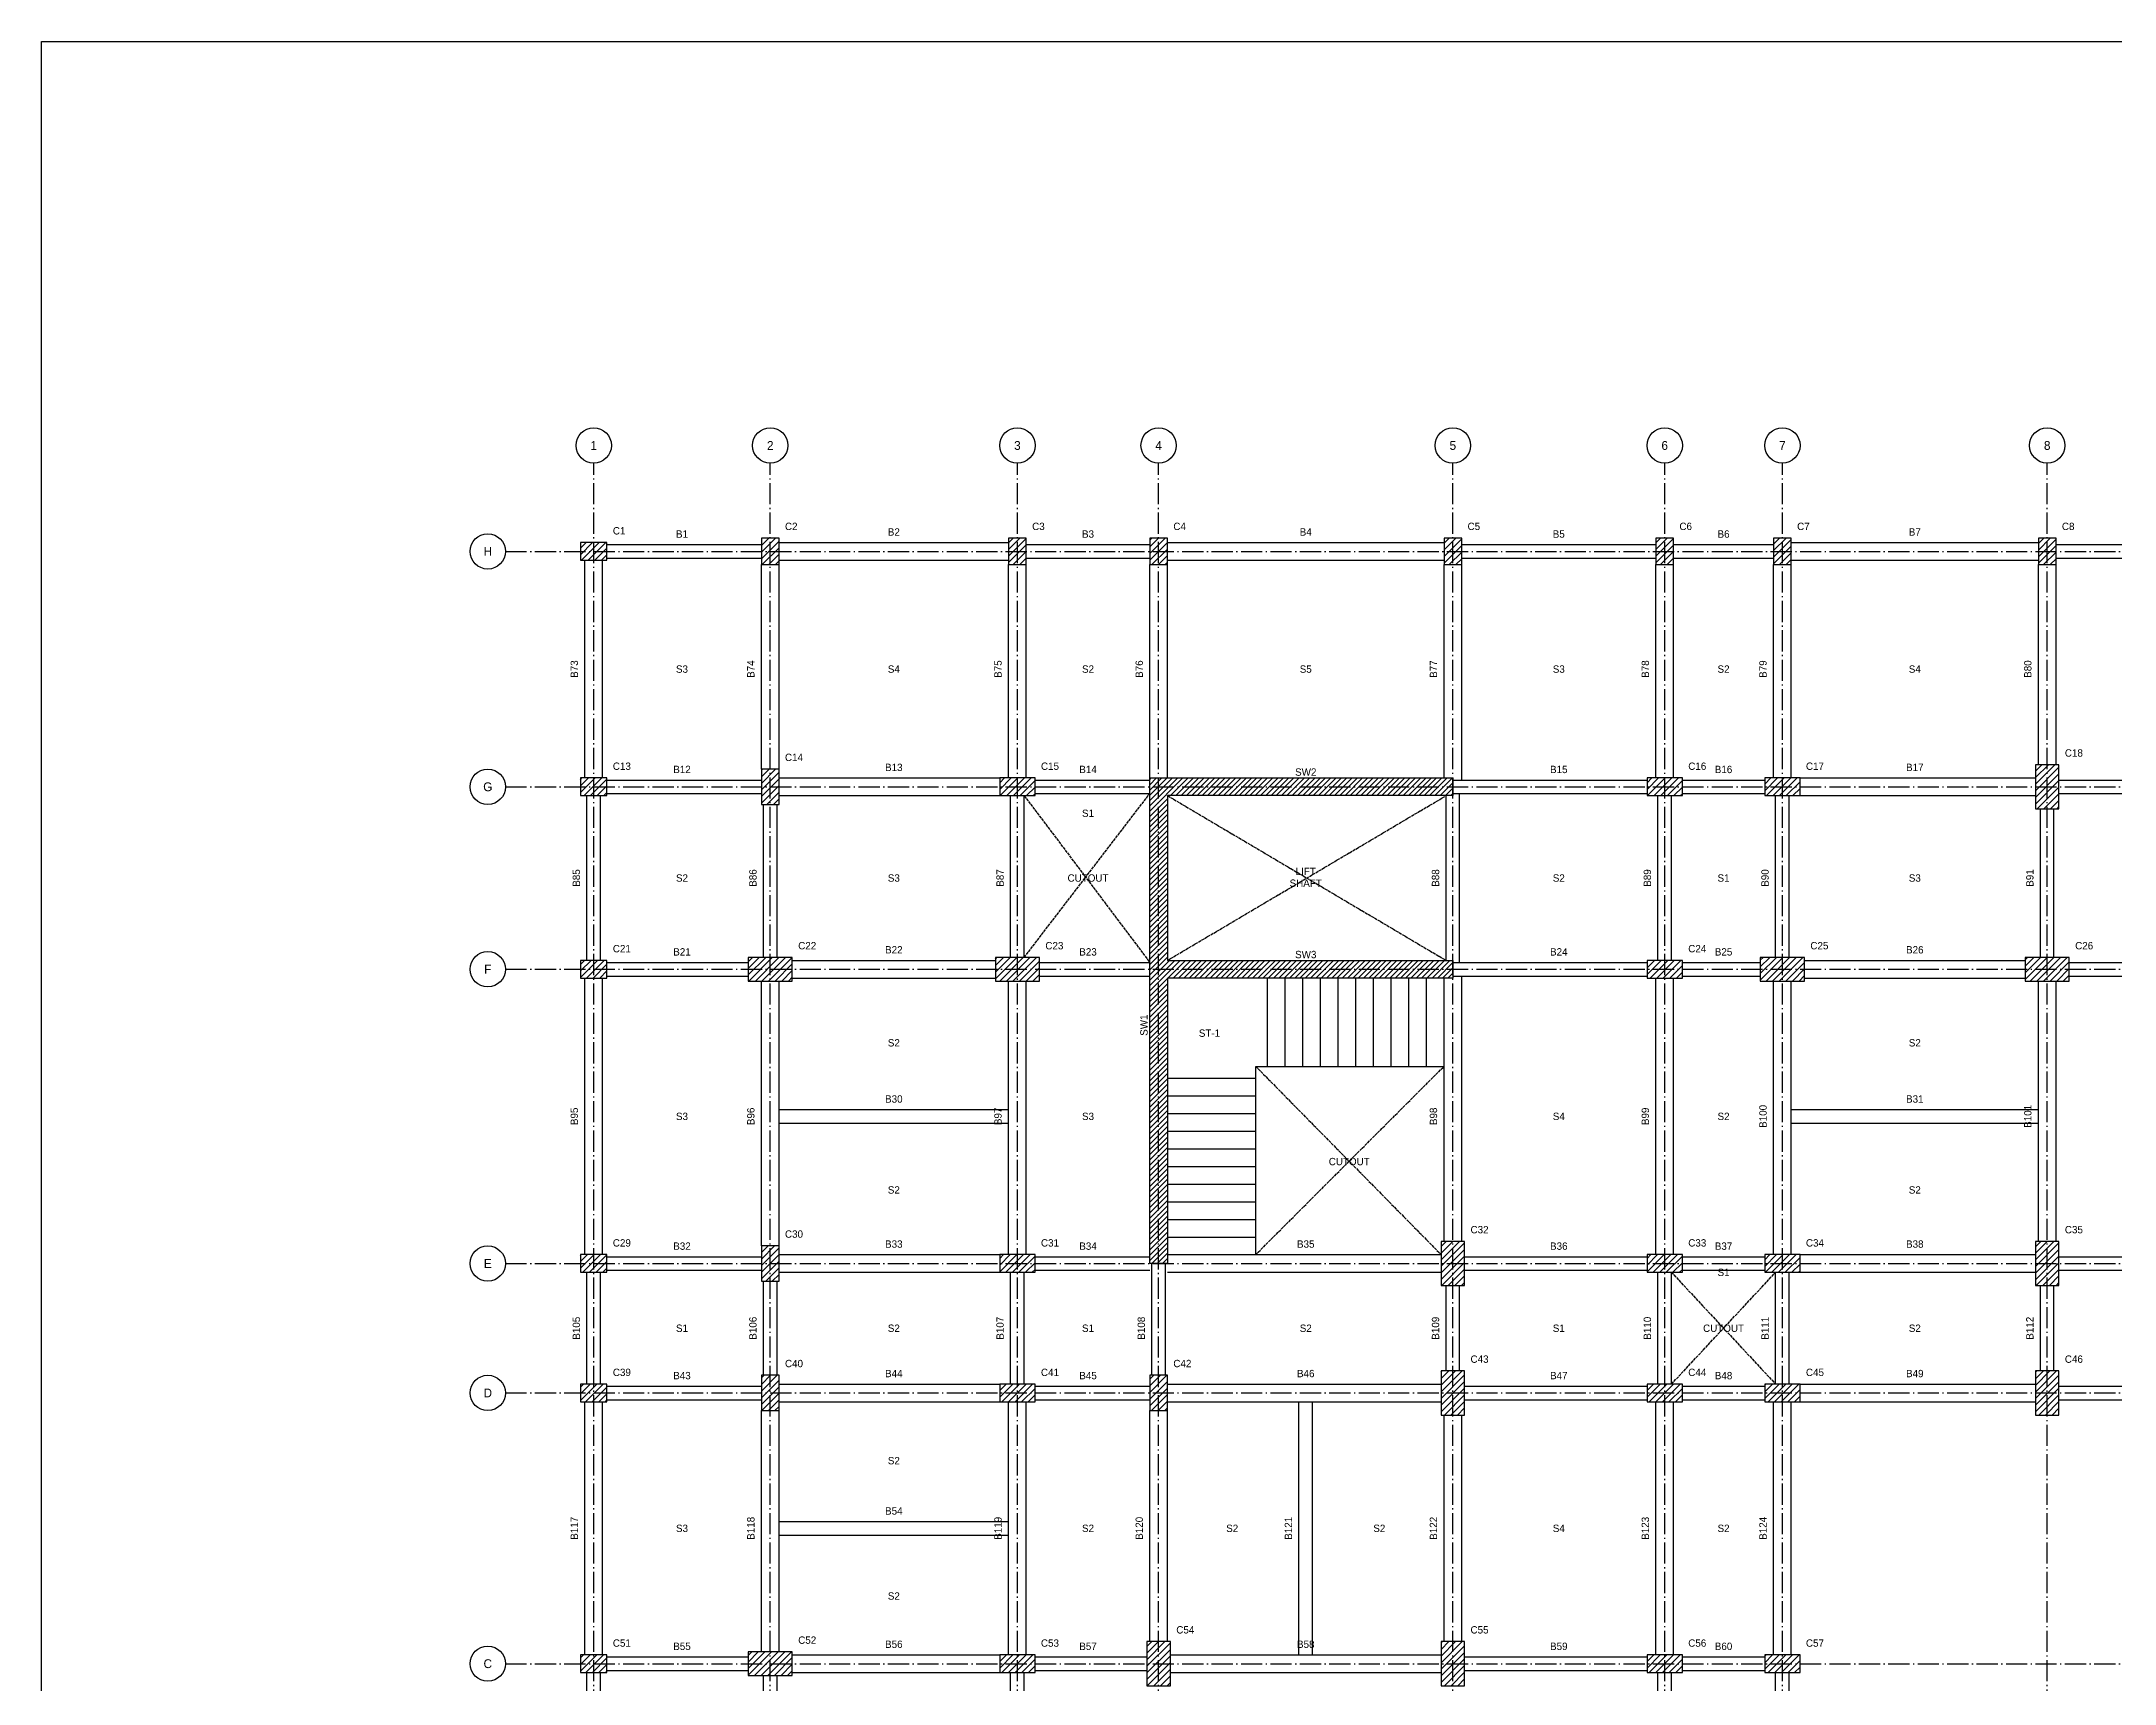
# Model space of a CAD drawing. Header units: millimetres. Extents: x -71346 to 347304, y -10119 to 33865.
# Drawn here: x 49225 to 84454, y 5962 to 33865 of the extents above; entities that cross this region are included whole.
import ezdxf
from ezdxf.enums import TextEntityAlignment as Align

# ---------------------------------------------------------------- set-up
doc = ezdxf.new("R2010")
doc.units = ezdxf.units.MM
doc.header["$LTSCALE"] = 40
doc.header["$PDMODE"] = 35
doc.linetypes.add('DASHED', pattern=[1.524, 1.27, -0.254])
doc.linetypes.add('GRIDLINE', pattern=[12.5, 9, -1.5, 0.5, -1.5])
for name, color, linetype in [('A-CUTOUT', 9, 'DASHED'), ('A-FLOR-IDEN', 11, 'Continuous'), ('S-BEAM', 12, 'Continuous'), ('S-BEAM-IDEN', 2, 'Continuous'), ('S-COLS', 52, 'Continuous'), ('S-COLS-IDEN', 171, 'Continuous'), ('S-GRID', 8, 'GRIDLINE'), ('S-GRID-IDEN', 8, 'Continuous'), ('S-STRS', 31, 'Continuous'), ('S-STRS-IDEN', 31, 'Continuous'), ('S-WALL-IDEN', 30, 'Continuous')]:
    doc.layers.add(name, color=color, linetype=linetype)
doc.layers.add('Boundary', color=40, linetype='Continuous', lineweight=30)
doc.layers.add('Origin', color=40, linetype='Continuous', lineweight=30)
pattern_1 = [(45, (8209.604, 0), (-56.1266, 56.1266), [])]

msp = doc.modelspace()

# ---------------------------------------------------------------- hatches: boundary and pattern name
at = {"layer": 'S-COLS'}
h = msp.add_hatch(dxfattribs=at)
h.set_pattern_fill('ANSI31', scale=25)
h.set_pattern_definition(pattern_1)
h.paths.add_polyline_path([(61460, 24975), (61760, 24975), (61760, 25425), (61460, 25425)])
h = msp.add_hatch(dxfattribs=at)
h.set_pattern_fill('ANSI31', scale=25)
h.set_pattern_definition(pattern_1)
h.paths.add_polyline_path([(65660, 24975), (65960, 24975), (65960, 25425), (65660, 25425)])
h = msp.add_hatch(dxfattribs=at)
h.set_pattern_fill('ANSI31', scale=25)
h.set_pattern_definition(pattern_1)
h.paths.add_polyline_path([(68060, 24975), (68360, 24975), (68360, 25425), (68060, 25425)])
h = msp.add_hatch(dxfattribs=at)
h.set_pattern_fill('ANSI31', scale=25)
h.set_pattern_definition(pattern_1)
h.paths.add_polyline_path([(73060, 24975), (73360, 24975), (73360, 25425), (73060, 25425)])
h = msp.add_hatch(dxfattribs=at)
h.set_pattern_fill('ANSI31', scale=25)
h.set_pattern_definition(pattern_1)
h.paths.add_polyline_path([(76660, 24975), (76960, 24975), (76960, 25425), (76660, 25425)])
h = msp.add_hatch(dxfattribs=at)
h.set_pattern_fill('ANSI31', scale=25)
h.set_pattern_definition(pattern_1)
h.paths.add_polyline_path([(78660, 24975), (78960, 24975), (78960, 25425), (78660, 25425)])
h = msp.add_hatch(dxfattribs=at)
h.set_pattern_fill('ANSI31', scale=25)
h.set_pattern_definition(pattern_1)
h.paths.add_polyline_path([(83160, 24975), (83460, 24975), (83460, 25425), (83160, 25425)])
h = msp.add_hatch(dxfattribs=at)
h.set_pattern_fill('ANSI31', scale=25)
h.set_pattern_definition(pattern_1)
h.paths.add_polyline_path([(58385, 25050), (58835, 25050), (58835, 25350), (58385, 25350)])
h = msp.add_hatch(dxfattribs=at)
h.set_pattern_fill('ANSI31', scale=25)
h.set_pattern_definition(pattern_1)
h.paths.add_polyline_path([(61460, 20900), (61760, 20900), (61760, 21500), (61460, 21500)])
h = msp.add_hatch(dxfattribs=at)
h.set_pattern_fill('ANSI31', scale=25)
h.set_pattern_definition(pattern_1)
h.paths.add_polyline_path([(83110, 20825), (83510, 20825), (83510, 21575), (83110, 21575)])
h = msp.add_hatch(dxfattribs=at)
h.set_pattern_fill('ANSI31', scale=25)
h.set_pattern_definition(pattern_1)
h.paths.add_polyline_path([(58385, 21050), (58835, 21050), (58835, 21350), (58385, 21350)])
h = msp.add_hatch(dxfattribs=at)
h.set_pattern_fill('ANSI31', scale=25)
h.set_pattern_definition(pattern_1)
h.paths.add_polyline_path([(65510, 21050), (66110, 21050), (66110, 21350), (65510, 21350)])
h = msp.add_hatch(dxfattribs=at)
h.set_pattern_fill('ANSI31', scale=20)
h.set_pattern_definition([(45, (8209.604, 0), (-44.90128, 44.90128), [])])
h.paths.add_polyline_path([(68060, 13100), (68060, 21350), (73210, 21350), (73210, 21050), (68360, 21050), (68360, 18250), (73210, 18250), (73210, 17950), (68360, 17950), (68360, 13100), (68060, 13100)])
h = msp.add_hatch(dxfattribs=at)
h.set_pattern_fill('ANSI31', scale=25)
h.set_pattern_definition(pattern_1)
h.paths.add_polyline_path([(76510, 21050), (77110, 21050), (77110, 21350), (76510, 21350)])
h = msp.add_hatch(dxfattribs=at)
h.set_pattern_fill('ANSI31', scale=25)
h.set_pattern_definition(pattern_1)
h.paths.add_polyline_path([(78510, 21050), (79110, 21050), (79110, 21350), (78510, 21350)])
h = msp.add_hatch(dxfattribs=at)
h.set_pattern_fill('ANSI31', scale=25)
h.set_pattern_definition(pattern_1)
h.paths.add_polyline_path([(58385, 17950), (58835, 17950), (58835, 18250), (58385, 18250)])
h = msp.add_hatch(dxfattribs=at)
h.set_pattern_fill('ANSI31', scale=25)
h.set_pattern_definition(pattern_1)
h.paths.add_polyline_path([(61235, 17900), (61985, 17900), (61985, 18300), (61235, 18300)])
h = msp.add_hatch(dxfattribs=at)
h.set_pattern_fill('ANSI31', scale=25)
h.set_pattern_definition(pattern_1)
h.paths.add_polyline_path([(65435, 17900), (66185, 17900), (66185, 18300), (65435, 18300)])
h = msp.add_hatch(dxfattribs=at)
h.set_pattern_fill('ANSI31', scale=25)
h.set_pattern_definition(pattern_1)
h.paths.add_polyline_path([(76510, 17950), (77110, 17950), (77110, 18250), (76510, 18250)])
h = msp.add_hatch(dxfattribs=at)
h.set_pattern_fill('ANSI31', scale=25)
h.set_pattern_definition(pattern_1)
h.paths.add_polyline_path([(78435, 17900), (79185, 17900), (79185, 18300), (78435, 18300)])
h = msp.add_hatch(dxfattribs=at)
h.set_pattern_fill('ANSI31', scale=25)
h.set_pattern_definition(pattern_1)
h.paths.add_polyline_path([(82935, 17900), (83685, 17900), (83685, 18300), (82935, 18300)])
h = msp.add_hatch(dxfattribs=at)
h.set_pattern_fill('ANSI31', scale=25)
h.set_pattern_definition(pattern_1)
h.paths.add_polyline_path([(61460, 12800), (61760, 12800), (61760, 13400), (61460, 13400)])
h = msp.add_hatch(dxfattribs=at)
h.set_pattern_fill('ANSI31', scale=25)
h.set_pattern_definition(pattern_1)
h.paths.add_polyline_path([(73010, 12725), (73410, 12725), (73410, 13475), (73010, 13475)])
h = msp.add_hatch(dxfattribs=at)
h.set_pattern_fill('ANSI31', scale=25)
h.set_pattern_definition(pattern_1)
h.paths.add_polyline_path([(83110, 12725), (83510, 12725), (83510, 13475), (83110, 13475)])
h = msp.add_hatch(dxfattribs=at)
h.set_pattern_fill('ANSI31', scale=25)
h.set_pattern_definition(pattern_1)
h.paths.add_polyline_path([(58385, 12950), (58835, 12950), (58835, 13250), (58385, 13250)])
h = msp.add_hatch(dxfattribs=at)
h.set_pattern_fill('ANSI31', scale=25)
h.set_pattern_definition(pattern_1)
h.paths.add_polyline_path([(65510, 12950), (66110, 12950), (66110, 13250), (65510, 13250)])
h = msp.add_hatch(dxfattribs=at)
h.set_pattern_fill('ANSI31', scale=25)
h.set_pattern_definition(pattern_1)
h.paths.add_polyline_path([(76510, 12950), (77110, 12950), (77110, 13250), (76510, 13250)])
h = msp.add_hatch(dxfattribs=at)
h.set_pattern_fill('ANSI31', scale=25)
h.set_pattern_definition(pattern_1)
h.paths.add_polyline_path([(78510, 12950), (79110, 12950), (79110, 13250), (78510, 13250)])
h = msp.add_hatch(dxfattribs=at)
h.set_pattern_fill('ANSI31', scale=25)
h.set_pattern_definition(pattern_1)
h.paths.add_polyline_path([(73010, 10525), (73410, 10525), (73410, 11275), (73010, 11275)])
h = msp.add_hatch(dxfattribs=at)
h.set_pattern_fill('ANSI31', scale=25)
h.set_pattern_definition(pattern_1)
h.paths.add_polyline_path([(83110, 10525), (83510, 10525), (83510, 11275), (83110, 11275)])
h = msp.add_hatch(dxfattribs=at)
h.set_pattern_fill('ANSI31', scale=25)
h.set_pattern_definition(pattern_1)
h.paths.add_polyline_path([(58385, 10750), (58835, 10750), (58835, 11050), (58385, 11050)])
h = msp.add_hatch(dxfattribs=at)
h.set_pattern_fill('ANSI31', scale=25)
h.set_pattern_definition(pattern_1)
h.paths.add_polyline_path([(61460, 10600), (61760, 10600), (61760, 11200), (61460, 11200)])
h = msp.add_hatch(dxfattribs=at)
h.set_pattern_fill('ANSI31', scale=25)
h.set_pattern_definition(pattern_1)
h.paths.add_polyline_path([(65510, 10750), (66110, 10750), (66110, 11050), (65510, 11050)])
h = msp.add_hatch(dxfattribs=at)
h.set_pattern_fill('ANSI31', scale=25)
h.set_pattern_definition(pattern_1)
h.paths.add_polyline_path([(68060, 10600), (68360, 10600), (68360, 11200), (68060, 11200)])
h = msp.add_hatch(dxfattribs=at)
h.set_pattern_fill('ANSI31', scale=25)
h.set_pattern_definition(pattern_1)
h.paths.add_polyline_path([(76510, 10750), (77110, 10750), (77110, 11050), (76510, 11050)])
h = msp.add_hatch(dxfattribs=at)
h.set_pattern_fill('ANSI31', scale=25)
h.set_pattern_definition(pattern_1)
h.paths.add_polyline_path([(78510, 10750), (79110, 10750), (79110, 11050), (78510, 11050)])
h = msp.add_hatch(dxfattribs=at)
h.set_pattern_fill('ANSI31', scale=25)
h.set_pattern_definition(pattern_1)
h.paths.add_polyline_path([(58385, 6150), (58835, 6150), (58835, 6450), (58385, 6450)])
h = msp.add_hatch(dxfattribs=at)
h.set_pattern_fill('ANSI31', scale=25)
h.set_pattern_definition(pattern_1)
h.paths.add_polyline_path([(61235, 6100), (61985, 6100), (61985, 6500), (61235, 6500)])
h = msp.add_hatch(dxfattribs=at)
h.set_pattern_fill('ANSI31', scale=25)
h.set_pattern_definition(pattern_1)
h.paths.add_polyline_path([(65510, 6150), (66110, 6150), (66110, 6450), (65510, 6450)])
h = msp.add_hatch(dxfattribs=at)
h.set_pattern_fill('ANSI31', scale=25)
h.set_pattern_definition(pattern_1)
h.paths.add_polyline_path([(68010, 5925), (68410, 5925), (68410, 6675), (68010, 6675)])
h = msp.add_hatch(dxfattribs=at)
h.set_pattern_fill('ANSI31', scale=25)
h.set_pattern_definition(pattern_1)
h.paths.add_polyline_path([(73010, 5925), (73410, 5925), (73410, 6675), (73010, 6675)])
h = msp.add_hatch(dxfattribs=at)
h.set_pattern_fill('ANSI31', scale=25)
h.set_pattern_definition(pattern_1)
h.paths.add_polyline_path([(76510, 6150), (77110, 6150), (77110, 6450), (76510, 6450)])
h = msp.add_hatch(dxfattribs=at)
h.set_pattern_fill('ANSI31', scale=25)
h.set_pattern_definition(pattern_1)
h.paths.add_polyline_path([(78510, 6150), (79110, 6150), (79110, 6450), (78510, 6450)])

# ---------------------------------------------------------------- linework, layer by layer
at = {"layer": 'A-CUTOUT'}
for p, q in [((65925, 18300), (68060, 21085)), ((65925, 21050), (68060, 18215)), ((68360, 18250), (73095, 21050)), ((68360, 21050), (73095, 18250)), ((69860, 13250), (73060, 16450)), ((69860, 16450), (73010, 13250)), ((76925, 11050), (78695, 12950)), ((76925, 12950), (78695, 11050))]:
    msp.add_line(p, q, dxfattribs=at)
at = {"layer": 'Boundary'}
msp.add_lwpolyline([(49225, 33865), (104367, 33865), (104367, -10119), (49225, -10119)], close=True, dxfattribs=at)
at = {"layer": 'Origin'}
msp.add_point((68360, 21050), dxfattribs=at)
at = {"layer": 'S-BEAM'}
for p, q in [((58460, 21350), (58460, 25050)), ((58760, 21350), (58760, 25050)), ((58835, 25315), (61460, 25315)), ((58835, 25085), (61460, 25085)), ((61760, 25350), (65660, 25350)), ((61760, 25050), (65660, 25050)), ((65960, 25315), (68060, 25315)), ((65960, 25085), (68060, 25085)), ((68360, 25350), (73060, 25350)), ((68360, 25050), (73060, 25050)), ((73360, 25315), (76660, 25315)), ((73360, 25085), (76660, 25085)), ((76960, 25315), (78660, 25315)), ((76960, 25085), (78660, 25085)), ((78960, 25350), (83160, 25350)), ((78960, 25050), (83160, 25050)), ((83460, 25315), (86460, 25315)), ((83460, 25085), (86460, 25085)), ((61460, 21500), (61460, 24975)), ((61760, 21500), (61760, 24975)), ((65660, 21350), (65660, 24975)), ((65960, 21350), (65960, 24975)), ((68060, 21350), (68060, 24975)), ((68360, 21350), (68360, 24975)), ((73060, 21350), (73060, 24975)), ((73360, 21315), (73360, 24975)), ((76660, 21350), (76660, 24975)), ((76960, 21350), (76960, 24975)), ((78660, 21350), (78660, 24975)), ((78960, 21350), (78960, 24975)), ((83160, 21575), (83160, 24975)), ((83460, 21575), (83460, 24975)), ((58835, 21315), (61460, 21315)), ((61760, 21350), (65510, 21350)), ((66110, 21315), (68060, 21315)), ((73210, 21315), (76510, 21315)), ((77110, 21315), (78510, 21315)), ((79110, 21350), (83110, 21350)), ((83510, 21315), (86310, 21315)), ((58495, 18250), (58495, 21050)), ((58725, 18250), (58725, 21050)), ((58835, 21085), (61460, 21085)), ((61495, 18300), (61495, 20900)), ((61725, 18300), (61725, 20900)), ((61760, 21050), (65510, 21050)), ((65695, 18300), (65695, 21050)), ((65925, 18300), (65925, 21050)), ((66110, 21085), (68060, 21085)), ((73095, 18250), (73095, 21050)), ((73210, 21085), (76510, 21085)), ((73325, 18215), (73325, 21085)), ((76695, 18250), (76695, 21050)), ((76925, 18250), (76925, 21050)), ((77110, 21085), (78510, 21085)), ((78695, 18300), (78695, 21050)), ((78925, 18300), (78925, 21050)), ((79110, 21050), (83110, 21050)), ((83195, 18300), (83195, 20825)), ((83425, 18300), (83425, 20825)), ((83510, 21085), (86310, 21085)), ((58835, 18215), (61235, 18215)), ((58835, 17985), (61235, 17985)), ((61985, 18250), (65435, 18250)), ((66185, 18215), (68060, 18215)), ((66185, 17985), (68060, 17985)), ((73210, 18215), (76510, 18215)), ((73210, 17985), (76510, 17985)), ((73360, 13475), (73360, 17985)), ((77110, 18215), (78435, 18215)), ((77110, 17985), (78435, 17985)), ((79185, 18250), (82935, 18250)), ((83685, 18215), (86310, 18215)), ((83685, 17985), (86310, 17985)), ((58460, 13250), (58460, 17950)), ((58760, 13250), (58760, 17950)), ((61460, 13400), (61460, 17900)), ((61760, 13400), (61760, 17900)), ((61985, 17950), (65435, 17950)), ((65660, 13250), (65660, 17900)), ((65960, 13250), (65960, 17900)), ((73060, 13475), (73060, 17950)), ((76660, 13250), (76660, 17950)), ((76960, 13250), (76960, 17950)), ((78660, 13250), (78660, 17900)), ((78960, 13250), (78960, 17900)), ((79185, 17950), (82935, 17950)), ((83160, 13475), (83160, 17900)), ((83460, 13475), (83460, 17900)), ((61760, 15715), (65660, 15715)), ((78960, 15715), (83160, 15715)), ((61760, 15485), (65660, 15485)), ((78960, 15485), (83160, 15485)), ((58835, 13215), (61460, 13215)), ((61760, 13250), (65510, 13250)), ((66110, 13215), (68060, 13215)), ((68095, 11200), (68095, 13100)), ((68325, 11200), (68325, 13100)), ((68360, 13250), (73010, 13250)), ((73410, 13215), (76510, 13215)), ((77110, 13215), (78510, 13215)), ((79110, 13250), (83110, 13250)), ((83510, 13215), (86310, 13215)), ((58495, 11050), (58495, 12950)), ((58725, 11050), (58725, 12950)), ((58835, 12985), (61460, 12985)), ((61495, 11200), (61495, 12800)), ((61725, 11200), (61725, 12800)), ((61760, 12950), (65510, 12950)), ((65695, 11050), (65695, 12950)), ((65925, 11050), (65925, 12950)), ((66110, 12985), (68060, 12985)), ((68360, 12950), (73010, 12950)), ((73095, 11275), (73095, 12725)), ((73325, 11275), (73325, 12725)), ((73410, 12985), (76510, 12985)), ((76695, 11050), (76695, 12950)), ((76925, 11050), (76925, 12950)), ((77110, 12985), (78510, 12985)), ((78695, 11050), (78695, 12950)), ((78925, 11050), (78925, 12950)), ((79110, 12950), (83110, 12950)), ((83195, 11275), (83195, 12725)), ((83425, 11275), (83425, 12725)), ((83510, 12985), (86310, 12985)), ((58835, 11015), (61460, 11015)), ((61760, 11050), (65510, 11050)), ((66110, 11015), (68060, 11015)), ((68360, 11050), (73010, 11050)), ((73410, 11015), (76510, 11015)), ((77110, 11015), (78510, 11015)), ((79110, 11050), (83110, 11050)), ((83510, 11015), (86310, 11015)), ((58460, 6450), (58460, 10750)), ((58760, 6450), (58760, 10750)), ((58835, 10785), (61460, 10785)), ((61460, 6500), (61460, 10600)), ((61760, 10750), (65510, 10750)), ((61760, 6500), (61760, 10600)), ((65660, 6450), (65660, 10750)), ((65960, 6450), (65960, 10750)), ((66110, 10785), (68060, 10785)), ((68060, 6675), (68060, 10600)), ((68360, 10750), (73010, 10750)), ((68360, 6675), (68360, 10600)), ((70595, 6450), (70595, 10750)), ((70825, 6450), (70825, 10750)), ((73410, 10785), (76510, 10785)), ((76660, 6450), (76660, 10750)), ((76960, 6450), (76960, 10750)), ((77110, 10785), (78510, 10785)), ((78660, 6450), (78660, 10750)), ((78960, 6450), (78960, 10750)), ((79110, 10750), (83110, 10750)), ((83510, 10785), (86310, 10785)), ((73060, 6675), (73060, 10525)), ((73360, 6675), (73360, 10525)), ((61760, 8715), (65660, 8715)), ((61760, 8485), (65660, 8485)), ((58835, 6415), (61235, 6415)), ((61985, 6450), (65510, 6450)), ((66110, 6415), (68010, 6415)), ((68410, 6450), (73010, 6450)), ((73410, 6415), (76510, 6415)), ((77110, 6415), (78510, 6415)), ((58495, 3650), (58495, 6150)), ((58725, 3650), (58725, 6150)), ((58835, 6185), (61235, 6185)), ((61495, 3800), (61495, 6100)), ((61725, 3800), (61725, 6100)), ((61985, 6150), (65510, 6150)), ((65695, 3800), (65695, 6150)), ((65925, 3800), (65925, 6150)), ((66110, 6185), (68010, 6185)), ((68410, 6150), (73010, 6150)), ((73410, 6185), (76510, 6185)), ((76695, 3650), (76695, 6150)), ((76925, 3650), (76925, 6150)), ((77110, 6185), (78510, 6185)), ((78695, 3800), (78695, 6150)), ((78925, 3800), (78925, 6150))]:
    msp.add_line(p, q, dxfattribs=at)
at = {"layer": 'S-COLS'}
for points in [[(61460, 24975), (61760, 24975), (61760, 25425), (61460, 25425)], [(65660, 24975), (65960, 24975), (65960, 25425), (65660, 25425)], [(68060, 24975), (68360, 24975), (68360, 25425), (68060, 25425)], [(73060, 24975), (73360, 24975), (73360, 25425), (73060, 25425)], [(76660, 24975), (76960, 24975), (76960, 25425), (76660, 25425)], [(78660, 24975), (78960, 24975), (78960, 25425), (78660, 25425)], [(83160, 24975), (83460, 24975), (83460, 25425), (83160, 25425)], [(58385, 25050), (58835, 25050), (58835, 25350), (58385, 25350)], [(61460, 20900), (61760, 20900), (61760, 21500), (61460, 21500)], [(83110, 20825), (83510, 20825), (83510, 21575), (83110, 21575)], [(58385, 21050), (58835, 21050), (58835, 21350), (58385, 21350)], [(65510, 21050), (66110, 21050), (66110, 21350), (65510, 21350)], [(68060, 13100), (68060, 21350), (73210, 21350), (73210, 21050), (68360, 21050), (68360, 18250), (73210, 18250), (73210, 17950), (68360, 17950), (68360, 13100)], [(76510, 21050), (77110, 21050), (77110, 21350), (76510, 21350)], [(78510, 21050), (79110, 21050), (79110, 21350), (78510, 21350)], [(58385, 17950), (58835, 17950), (58835, 18250), (58385, 18250)], [(61235, 17900), (61985, 17900), (61985, 18300), (61235, 18300)], [(65435, 17900), (66185, 17900), (66185, 18300), (65435, 18300)], [(76510, 17950), (77110, 17950), (77110, 18250), (76510, 18250)], [(78435, 17900), (79185, 17900), (79185, 18300), (78435, 18300)], [(82935, 17900), (83685, 17900), (83685, 18300), (82935, 18300)], [(61460, 12800), (61760, 12800), (61760, 13400), (61460, 13400)], [(73010, 12725), (73410, 12725), (73410, 13475), (73010, 13475)], [(83110, 12725), (83510, 12725), (83510, 13475), (83110, 13475)], [(58385, 12950), (58835, 12950), (58835, 13250), (58385, 13250)], [(65510, 12950), (66110, 12950), (66110, 13250), (65510, 13250)], [(76510, 12950), (77110, 12950), (77110, 13250), (76510, 13250)], [(78510, 12950), (79110, 12950), (79110, 13250), (78510, 13250)], [(73010, 10525), (73410, 10525), (73410, 11275), (73010, 11275)], [(83110, 10525), (83510, 10525), (83510, 11275), (83110, 11275)], [(58385, 10750), (58835, 10750), (58835, 11050), (58385, 11050)], [(61460, 10600), (61760, 10600), (61760, 11200), (61460, 11200)], [(65510, 10750), (66110, 10750), (66110, 11050), (65510, 11050)], [(68060, 10600), (68360, 10600), (68360, 11200), (68060, 11200)], [(76510, 10750), (77110, 10750), (77110, 11050), (76510, 11050)], [(78510, 10750), (79110, 10750), (79110, 11050), (78510, 11050)], [(58385, 6150), (58835, 6150), (58835, 6450), (58385, 6450)], [(61235, 6100), (61985, 6100), (61985, 6500), (61235, 6500)], [(65510, 6150), (66110, 6150), (66110, 6450), (65510, 6450)], [(68010, 5925), (68410, 5925), (68410, 6675), (68010, 6675)], [(73010, 5925), (73410, 5925), (73410, 6675), (73010, 6675)], [(76510, 6150), (77110, 6150), (77110, 6450), (76510, 6450)], [(78510, 6150), (79110, 6150), (79110, 6450), (78510, 6450)]]:
    msp.add_lwpolyline(points, close=True, dxfattribs=at)
at = {"layer": 'S-GRID'}
for p, q in [((58610, -1500), (58610, 26700)), ((61610, -1500), (61610, 26700)), ((65810, -1500), (65810, 26700)), ((68210, -1500), (68210, 26700)), ((73210, -1500), (73210, 26700)), ((76810, -1500), (76810, 26700)), ((78810, -1500), (78810, 26700)), ((83310, -1500), (83310, 26700)), ((57110, 25200), (99510, 25200)), ((57110, 21200), (99510, 21200)), ((57110, 18100), (99510, 18100)), ((57110, 13100), (99510, 13100)), ((57110, 10900), (99510, 10900)), ((57110, 6300), (99510, 6300))]:
    msp.add_line(p, q, dxfattribs=at)
at = {"layer": 'S-GRID-IDEN'}
for centre in [(58610, 27000), (61610, 27000), (65810, 27000), (68210, 27000), (73210, 27000), (76810, 27000), (78810, 27000), (83310, 27000), (56810, 25200), (56810, 21200), (56810, 18100), (56810, 13100), (56810, 10900), (56810, 6300)]:
    msp.add_circle(centre, 300, dxfattribs=at)
at = {"layer": 'S-STRS'}
for p, q in [((70060, 16450), (70060, 17950)), ((70360, 16450), (70360, 17950)), ((70660, 16450), (70660, 17950)), ((70960, 16450), (70960, 17950)), ((71260, 16450), (71260, 17950)), ((71560, 16450), (71560, 17950)), ((71860, 16450), (71860, 17950)), ((72160, 16450), (72160, 17950)), ((72460, 16450), (72460, 17950)), ((72760, 16450), (72760, 17950)), ((73060, 16450), (73060, 17950)), ((68360, 16250), (69860, 16250)), ((69860, 13250), (69860, 16450)), ((69860, 16450), (73060, 16450)), ((68360, 15950), (69860, 15950)), ((68360, 15650), (69860, 15650)), ((68360, 15350), (69860, 15350)), ((68360, 15050), (69860, 15050)), ((68360, 14750), (69860, 14750)), ((68360, 14450), (69860, 14450)), ((68360, 14150), (69860, 14150)), ((68360, 13850), (69860, 13850)), ((68360, 13550), (69860, 13550)), ((68360, 13250), (69860, 13250))]:
    msp.add_line(p, q, dxfattribs=at)

# ---------------------------------------------------------------- texts
at = {"layer": 'A-CUTOUT'}
for s, p in [('LIFT', (70710, 19762)), ('CUTOUT', (67010, 19650)), ('SHAFT', (70710, 19562)), ('CUTOUT', (71449, 14832)), ('CUTOUT', (77810, 12000))]:
    msp.add_text(s, height=125, dxfattribs=at).set_placement(p, align=Align.MIDDLE_CENTER)
at = {"layer": 'A-FLOR-IDEN'}
for s, p in [('S3', (60110, 23200)), ('S4', (63710, 23200)), ('S2', (67010, 23200)), ('S5', (70710, 23200)), ('S3', (75010, 23200)), ('S2', (77810, 23200)), ('S4', (81060, 23200)), ('S1', (67010, 20750)), ('S2', (60110, 19650)), ('S3', (63710, 19650)), ('S2', (75010, 19650)), ('S1', (77810, 19650)), ('S3', (81060, 19650)), ('S2', (63710, 16850)), ('S2', (81060, 16850)), ('S3', (60110, 15600)), ('S3', (67010, 15600)), ('S4', (75010, 15600)), ('S2', (77810, 15600)), ('S2', (63710, 14350)), ('S2', (81060, 14350)), ('S1', (77810, 12950)), ('S1', (60110, 12000)), ('S2', (63710, 12000)), ('S1', (67010, 12000)), ('S2', (70710, 12000)), ('S1', (75010, 12000)), ('S2', (81060, 12000)), ('S2', (63710, 9750)), ('S3', (60110, 8600)), ('S2', (67010, 8600)), ('S2', (69460, 8600)), ('S2', (71960, 8600)), ('S4', (75010, 8600)), ('S2', (77810, 8600)), ('S2', (63710, 7450))]:
    msp.add_text(s, height=125, dxfattribs=at).set_placement(p, align=Align.MIDDLE_CENTER)
at = {"layer": 'S-BEAM-IDEN'}
for s, p in [('B1', (60110, 25395)), ('B2', (63710, 25430)), ('B3', (67010, 25395)), ('B4', (70710, 25430)), ('B5', (75010, 25395)), ('B6', (77810, 25395)), ('B7', (81060, 25430)), ('B12', (60110, 21395)), ('B13', (63710, 21430)), ('B14', (67010, 21395)), ('B15', (75010, 21395)), ('B16', (77810, 21395)), ('B17', (81060, 21430)), ('B21', (60110, 18295)), ('B22', (63710, 18330)), ('B23', (67010, 18295)), ('B24', (75010, 18295)), ('B25', (77810, 18295)), ('B26', (81060, 18330)), ('B30', (63710, 15795)), ('B31', (81060, 15795)), ('B32', (60110, 13295)), ('B33', (63710, 13330)), ('B34', (67010, 13295)), ('B35', (70710, 13330)), ('B36', (75010, 13295)), ('B37', (77810, 13295)), ('B38', (81060, 13330)), ('B44', (63710, 11130)), ('B46', (70710, 11130)), ('B49', (81060, 11130)), ('B43', (60110, 11095)), ('B45', (67010, 11095)), ('B47', (75010, 11095)), ('B48', (77810, 11095)), ('B54', (63710, 8795)), ('B56', (63710, 6530)), ('B58', (70710, 6530)), ('B55', (60110, 6495)), ('B57', (67010, 6495)), ('B59', (75010, 6495)), ('B60', (77810, 6495))]:
    msp.add_text(s, height=125, dxfattribs=at).set_placement(p, align=Align.BOTTOM_CENTER)
for s, p in [('B73', (58380, 23200)), ('B74', (61380, 23200)), ('B75', (65580, 23200)), ('B76', (67980, 23200)), ('B77', (72980, 23200)), ('B78', (76580, 23200)), ('B79', (78580, 23200)), ('B80', (83080, 23200)), ('B85', (58415, 19650)), ('B86', (61415, 19650)), ('B87', (65615, 19650)), ('B88', (73015, 19650)), ('B89', (76615, 19650)), ('B90', (78615, 19650)), ('B91', (83115, 19650)), ('B95', (58380, 15600)), ('B96', (61380, 15600)), ('B97', (65580, 15600)), ('B98', (72980, 15600)), ('B99', (76580, 15600)), ('B100', (78580, 15600)), ('B101', (83080, 15600)), ('B105', (58415, 12000)), ('B106', (61415, 12000)), ('B107', (65615, 12000)), ('B108', (68015, 12000)), ('B109', (73015, 12000)), ('B110', (76615, 12000)), ('B111', (78615, 12000)), ('B112', (83115, 12000)), ('B117', (58380, 8600)), ('B118', (61380, 8600)), ('B119', (65580, 8600)), ('B120', (67980, 8600)), ('B121', (70515, 8600)), ('B122', (72980, 8600)), ('B123', (76580, 8600)), ('B124', (78580, 8600))]:
    msp.add_text(s, height=125, rotation=90, dxfattribs=at).set_placement(p, align=Align.BOTTOM_CENTER)
at = {"layer": 'S-COLS-IDEN'}
for s, p in [('C1', (58935, 25450)), ('C2', (61860, 25525)), ('C3', (66060, 25525)), ('C4', (68460, 25525)), ('C5', (73460, 25525)), ('C6', (77060, 25525)), ('C7', (79060, 25525)), ('C8', (83560, 25525)), ('C13', (58935, 21450)), ('C14', (61860, 21600)), ('C15', (66210, 21450)), ('C16', (77210, 21450)), ('C17', (79210, 21450)), ('C18', (83610, 21675)), ('C21', (58935, 18350)), ('C22', (62085, 18400)), ('C23', (66285, 18400)), ('C24', (77210, 18350)), ('C25', (79285, 18400)), ('C26', (83785, 18400)), ('C32', (73510, 13575)), ('C35', (83610, 13575)), ('C29', (58935, 13350)), ('C30', (61860, 13500)), ('C31', (66210, 13350)), ('C33', (77210, 13350)), ('C34', (79210, 13350)), ('C39', (58935, 11150)), ('C40', (61860, 11300)), ('C41', (66210, 11150)), ('C42', (68460, 11300)), ('C43', (73510, 11375)), ('C44', (77210, 11150)), ('C45', (79210, 11150)), ('C46', (83610, 11375)), ('C51', (58935, 6550)), ('C52', (62085, 6600)), ('C53', (66210, 6550)), ('C54', (68510, 6775)), ('C55', (73510, 6775)), ('C56', (77210, 6550)), ('C57', (79210, 6550))]:
    msp.add_text(s, height=125, dxfattribs=at).set_placement(p, align=Align.BOTTOM_LEFT)
at = {"layer": 'S-GRID-IDEN'}
for s, p in [('1', (58610, 27000)), ('2', (61610, 27000)), ('3', (65810, 27000)), ('4', (68210, 27000)), ('5', (73210, 27000)), ('6', (76810, 27000)), ('7', (78810, 27000)), ('8', (83310, 27000)), ('H', (56810, 25200)), ('G', (56810, 21200)), ('F', (56810, 18100)), ('E', (56810, 13100)), ('D', (56810, 10900)), ('C', (56810, 6300))]:
    msp.add_text(s, height=150, dxfattribs=at).set_placement(p, align=Align.MIDDLE_CENTER)
at = {"layer": 'S-STRS-IDEN'}
msp.add_text('ST-1', height=125, dxfattribs=at).set_placement((69074, 17014), align=Align.MIDDLE_CENTER)
at = {"layer": 'S-WALL-IDEN'}
for s, p in [('SW2', (70710, 21450)), ('SW3', (70710, 18350))]:
    msp.add_text(s, height=125, dxfattribs=at).set_placement(p, align=Align.MIDDLE_CENTER)
msp.add_text('SW1', height=125, rotation=90, dxfattribs=at).set_placement((67960, 17150), align=Align.MIDDLE_CENTER)

doc.saveas('drawing.dxf')
